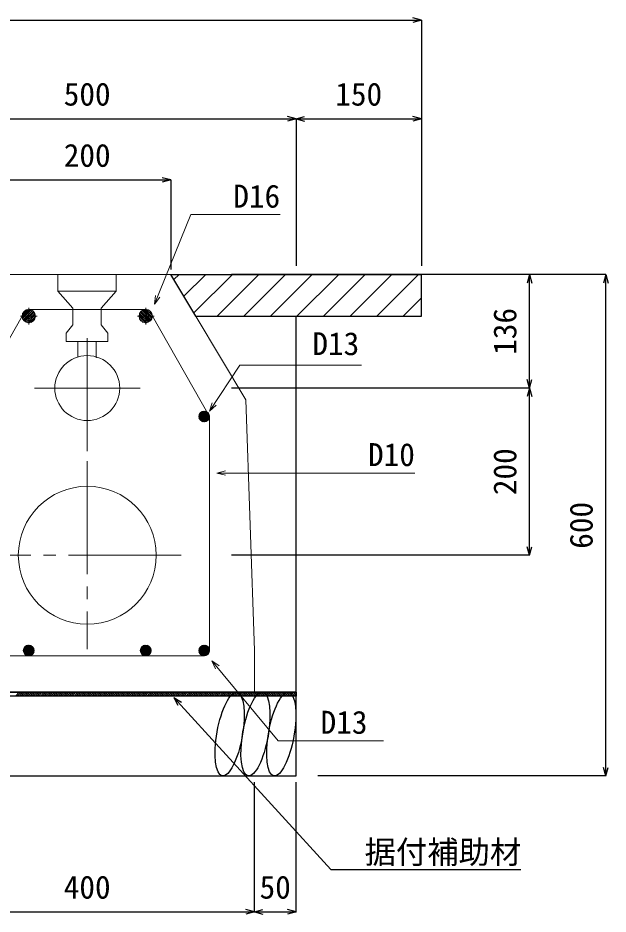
# Model space of a CAD drawing. Units: millimetres, scale not verified. Extents: x -9755 to 16726, y -7413 to 4835.
# Drawn here: x -805 to -99, y -110 to 962 of the extents above; entities that cross this region are included whole.
import ezdxf
from ezdxf.enums import TextEntityAlignment as Align

# ---------------------------------------------------------------- set-up
doc = ezdxf.new("R2010")
doc.units = ezdxf.units.MM
doc.header["$LTSCALE"] = 15
doc.linetypes.add('CHAIN1', pattern=[8, 5, -1, 1, -1])
doc.linetypes.add('CHAIN2', pattern=[12, 9, -1, 1, -1])
doc.layers.add('0-1_ブロック', color=2, linetype='Continuous', lineweight=18)
doc.layers.add('0-A', color=7, linetype='Continuous', lineweight=18)
for name, color, linetype in [('0-3_鉄筋', 7, 'Continuous'), ('0-5_ｼﾞｮｲﾝﾄ詳細図', 7, 'Continuous'), ('0-6_寸法', 4, 'Continuous'), ('0-B', 4, 'Continuous')]:
    doc.layers.add(name, color=color, linetype=linetype)
doc.styles.add('ＭＳ ゴシック', font='')
doc.styles.get('ＭＳ ゴシック').set_extended_font_data('MS Gothic')

msp = doc.modelspace()

# ---------------------------------------------------------------- linework, layer by layer
at = {"layer": '0-1_ブロック', "color": 3}
for p, q in [((-822.47, 654.9), (-622.47, 654.9)), ((-822.47, 654.9), (-622.47, 654.9)), ((-622.47, 654.9), (-532.47, 504.9)), ((-532.47, 504.9), (-522.47, 204.9)), ((-522.47, 154.9), (-522.47, 204.9)), ((-922.47, 154.9), (-522.47, 154.9))]:
    msp.add_line(p, q, dxfattribs=at)
at = {"layer": '0-1_ブロック', "color": 7}
for p, q in [((-757.69, 634.6), (-757.69, 654.6)), ((-757.69, 634.6), (-757.69, 654.6)), ((-687.69, 634.6), (-687.69, 654.6)), ((-687.69, 634.6), (-687.69, 654.6)), ((-757.69, 634.6), (-687.69, 634.6)), ((-757.69, 634.6), (-739.69, 614.6)), ((-757.69, 634.6), (-687.69, 634.6)), ((-757.69, 634.6), (-739.69, 614.6)), ((-687.69, 634.6), (-705.69, 614.6)), ((-687.69, 634.6), (-705.69, 614.6)), ((-739.69, 614.6), (-739.69, 594.6)), ((-739.69, 614.6), (-739.69, 594.6)), ((-705.69, 614.6), (-705.69, 594.6)), ((-705.69, 614.6), (-705.69, 594.6)), ((-739.69, 594.6), (-747.69, 584.6)), ((-739.69, 594.6), (-747.69, 584.6)), ((-705.69, 594.6), (-697.69, 584.6)), ((-705.69, 594.6), (-697.69, 584.6)), ((-747.69, 574.6), (-747.69, 584.6)), ((-747.69, 574.6), (-747.69, 584.6)), ((-733.69, 562.85), (-733.69, 574.6)), ((-733.69, 555.88), (-733.69, 574.6)), ((-711.69, 562.85), (-711.69, 574.6)), ((-711.69, 571.67), (-711.69, 555.23)), ((-567.18, 417.26), (-557.04, 419.98)), ((-567.18, 417.26), (-330.18, 417.26)), ((-567.18, 417.26), (-557.04, 414.55))]:
    msp.add_line(p, q, dxfattribs=at)
at = {"layer": '0-1_ブロック'}
for p, q in [((-800.44, 605.6), (-793.17, 612.87)), ((-800.36, 603.56), (-791.13, 612.79)), ((-799.89, 601.9), (-789.48, 612.32)), ((-799.57, 608.59), (-796.16, 612)), ((-799.16, 600.51), (-788.08, 611.59)), ((-792.47, 612.9), (-652.47, 612.9)), ((-645.78, 600.51), (-656.86, 611.59)), ((-645.05, 601.9), (-655.47, 612.32)), ((-644.58, 603.56), (-653.81, 612.79)), ((-644.5, 605.6), (-651.77, 612.87)), ((-645.37, 608.59), (-648.78, 612)), ((-800.47, 604.9), (-868.97, 484.9)), ((-798.22, 599.33), (-786.91, 610.65)), ((-797.08, 598.36), (-785.93, 609.5)), ((-795.72, 597.59), (-785.16, 608.15)), ((-794.12, 597.07), (-784.64, 606.55)), ((-792.16, 596.9), (-784.48, 604.59)), ((-789.46, 597.49), (-785.06, 601.88)), ((-652.78, 596.9), (-660.47, 604.59)), ((-650.82, 597.07), (-660.3, 606.55)), ((-655.49, 597.49), (-659.88, 601.88)), ((-649.22, 597.59), (-659.78, 608.15)), ((-647.87, 598.36), (-659.01, 609.5)), ((-646.72, 599.33), (-658.04, 610.65)), ((-644.47, 604.9), (-575.97, 484.9)), ((-582.46, 478.4), (-588.97, 484.91)), ((-581.17, 478.53), (-588.84, 486.2)), ((-584.07, 478.6), (-588.77, 483.3)), ((-580.08, 478.85), (-588.52, 487.29)), ((-579.14, 479.32), (-588.05, 488.23)), ((-578.31, 479.91), (-587.46, 489.06)), ((-577.59, 480.6), (-586.77, 489.78)), ((-576.99, 481.41), (-585.96, 490.38)), ((-576.5, 482.34), (-585.03, 490.87)), ((-576.15, 483.4), (-583.97, 491.22)), ((-575.98, 484.65), (-582.72, 491.39)), ((-576.1, 486.18), (-581.19, 491.27)), ((-577.19, 488.69), (-578.68, 490.18)), ((-575.97, 204.9), (-575.97, 484.9)), ((-798.97, 204.65), (-792.22, 211.39)), ((-798.84, 206.18), (-793.76, 211.27)), ((-798.8, 203.4), (-790.98, 211.22)), ((-798.45, 202.34), (-789.91, 210.87)), ((-797.96, 201.41), (-788.99, 210.38)), ((-797.75, 208.69), (-796.27, 210.18)), ((-797.35, 200.6), (-788.18, 209.78)), ((-796.64, 199.91), (-787.48, 209.06)), ((-795.81, 199.32), (-786.89, 208.23)), ((-794.86, 198.85), (-786.43, 207.29)), ((-793.77, 198.53), (-786.1, 206.2)), ((-792.49, 198.4), (-785.97, 204.91)), ((-652.46, 198.4), (-658.97, 204.91)), ((-651.17, 198.53), (-658.84, 206.2)), ((-650.08, 198.85), (-658.52, 207.29)), ((-649.14, 199.32), (-658.05, 208.23)), ((-648.31, 199.91), (-657.46, 209.06)), ((-647.59, 200.6), (-656.77, 209.78)), ((-646.99, 201.41), (-655.96, 210.38)), ((-646.5, 202.34), (-655.03, 210.87)), ((-646.15, 203.4), (-653.97, 211.22)), ((-645.98, 204.65), (-652.72, 211.39)), ((-646.1, 206.18), (-651.19, 211.27)), ((-647.19, 208.69), (-648.68, 210.18)), ((-582.46, 198.4), (-588.97, 204.91)), ((-581.17, 198.53), (-588.84, 206.2)), ((-580.08, 198.85), (-588.52, 207.29)), ((-579.14, 199.32), (-588.05, 208.23)), ((-578.31, 199.91), (-587.46, 209.06)), ((-577.59, 200.6), (-586.77, 209.78)), ((-576.99, 201.41), (-585.96, 210.38)), ((-576.5, 202.34), (-585.03, 210.87)), ((-576.15, 203.4), (-583.97, 211.22)), ((-575.98, 204.65), (-582.72, 211.39)), ((-576.1, 206.18), (-581.19, 211.27)), ((-577.19, 208.69), (-578.68, 210.18)), ((-862.47, 198.4), (-582.47, 198.4)), ((-790.87, 198.6), (-786.17, 203.3)), ((-654.07, 198.6), (-658.77, 203.3)), ((-584.07, 198.6), (-588.77, 203.3))]:
    msp.add_line(p, q, dxfattribs=at)
at = {"layer": '0-1_ブロック', "color": 4, "linetype": 'CHAIN1'}
for p, q in [((-792.47, 594.9), (-792.47, 614.9)), ((-652.47, 594.9), (-652.47, 614.9)), ((-782.47, 604.9), (-802.47, 604.9)), ((-662.47, 604.9), (-642.47, 604.9))]:
    msp.add_line(p, q, dxfattribs=at)
at = {"layer": '0-1_ブロック', "color": 7, "linetype": 'CHAIN2'}
for p, q in [((-722.47, 443.55), (-722.47, 582.05)), ((-785.62, 518.9), (-659.32, 518.9)), ((-722.47, 431.4), (-722.47, 206.4)), ((-609.97, 318.9), (-834.97, 318.9))]:
    msp.add_line(p, q, dxfattribs=at)
at = {"layer": '0-1_ブロック', "color": 7}
msp.add_lwpolyline([(-747.69, 574.6), (-697.69, 574.6), (-697.69, 584.6)], dxfattribs=at)
msp.add_lwpolyline([(-747.69, 574.6), (-697.69, 574.6), (-697.69, 584.6)], dxfattribs=at)
at = {"layer": '0-1_ブロック'}
for centre, radius in [((-792.47, 604.9), 8), ((-652.47, 604.9), 8), ((-582.47, 484.9), 6.5), ((-792.47, 204.9), 6.5), ((-652.47, 204.9), 6.5), ((-582.47, 204.9), 6.5)]:
    msp.add_circle(centre, radius, dxfattribs=at)
at = {"layer": '0-1_ブロック', "color": 7}
for centre, radius in [((-722.47, 518.9), 38.83), ((-722.47, 318.9), 82.5)]:
    msp.add_circle(centre, radius, dxfattribs=at)
at = {"layer": '0-3_鉄筋'}
for p, q in [((-622.47, 654.9), (-322.47, 654.9)), ((-592.47, 604.9), (-622.47, 654.9)), ((-618.7, 648.62), (-612.42, 654.9)), ((-606.77, 628.73), (-580.6, 654.9)), ((-594.84, 608.84), (-548.78, 654.9)), ((-566.96, 604.9), (-516.96, 654.9)), ((-535.14, 604.9), (-485.14, 654.9)), ((-503.32, 604.9), (-453.32, 654.9)), ((-471.5, 604.9), (-421.5, 654.9)), ((-439.68, 604.9), (-389.68, 654.9)), ((-407.86, 604.9), (-357.86, 654.9)), ((-376.04, 604.9), (-326.04, 654.9)), ((-322.47, 604.9), (-322.47, 654.9)), ((-344.22, 604.9), (-322.47, 626.65)), ((-592.47, 604.9), (-322.47, 604.9))]:
    msp.add_line(p, q, dxfattribs=at)
at = {"layer": '0-5_ｼﾞｮｲﾝﾄ詳細図'}
for p, q in [((-472.47, 54.9), (-472.47, 604.9)), ((-472.47, 154.9), (-972.47, 154.9)), ((-972.47, 54.9), (-472.47, 54.9))]:
    msp.add_line(p, q, dxfattribs=at)
for centre in [(-551.99, 104.91), (-521.09, 104.91), (-490.18, 104.91)]:
    msp.add_ellipse(centre, major_axis=(8.81, 49.96), ratio=0.3, dxfattribs=at)
at = {"layer": '0-6_寸法'}
for p, q in [((-1122.47, 958.94), (-322.47, 958.94)), ((-322.47, 958.94), (-332.61, 961.66)), ((-322.47, 958.94), (-332.61, 956.22)), ((-322.47, 958.94), (-322.47, 841)), ((-972.47, 841), (-472.47, 841)), ((-472.47, 841), (-482.61, 843.72)), ((-472.47, 841), (-482.61, 838.28)), ((-472.47, 841), (-462.33, 843.72)), ((-472.47, 841), (-472.47, 665.14)), ((-472.47, 841), (-322.47, 841)), ((-472.47, 841), (-462.33, 838.28)), ((-322.47, 841), (-332.61, 843.72)), ((-322.47, 841), (-332.61, 838.28)), ((-322.47, 841), (-322.47, 665.14)), ((-822.47, 767.79), (-622.47, 767.79)), ((-622.47, 767.79), (-632.61, 770.51)), ((-622.47, 767.79), (-632.61, 765.08)), ((-622.47, 767.79), (-622.47, 660.7)), ((-193.11, 654.6), (-549.63, 654.6)), ((-101.77, 654.6), (-446.5, 654.6)), ((-193.11, 654.6), (-195.83, 644.46)), ((-193.11, 518.9), (-193.11, 654.6)), ((-193.11, 654.6), (-190.4, 644.46)), ((-101.77, 654.6), (-104.49, 644.46)), ((-101.77, 54.9), (-101.77, 654.6)), ((-101.77, 654.6), (-99.06, 644.46)), ((-193.11, 518.9), (-195.83, 529.04)), ((-193.11, 518.9), (-190.4, 529.04)), ((-193.11, 518.9), (-549.63, 518.9)), ((-193.11, 518.9), (-195.83, 508.76)), ((-193.11, 318.9), (-193.11, 518.9)), ((-193.11, 518.9), (-190.4, 508.76)), ((-193.11, 318.9), (-195.83, 329.04)), ((-193.11, 318.9), (-190.4, 329.04)), ((-193.11, 318.9), (-549.63, 318.9)), ((-101.77, 54.9), (-104.49, 65.04)), ((-101.77, 54.9), (-99.06, 65.04)), ((-101.77, 54.9), (-446.5, 54.9)), ((-522.47, -107.65), (-522.47, 47.5)), ((-472.47, -107.65), (-472.47, 47.5)), ((-522.47, -107.65), (-532.61, -104.93)), ((-522.47, -107.65), (-512.33, -104.93)), ((-472.47, -107.65), (-482.61, -104.93)), ((-922.47, -107.65), (-522.47, -107.65)), ((-522.47, -107.65), (-532.61, -110.36)), ((-522.47, -107.65), (-472.47, -107.65)), ((-522.47, -107.65), (-512.33, -110.36)), ((-472.47, -107.65), (-482.61, -110.36))]:
    msp.add_line(p, q, dxfattribs=at)
at = {"layer": '0-A'}
for p, q in [((-642.07, 619.31), (-640.77, 629.73)), ((-642.07, 619.31), (-635.73, 627.69)), ((-576.13, 491.27), (-572.81, 501.23)), ((-576.13, 491.27), (-568.27, 498.23)), ((-573.25, 192.49), (-568.86, 182.95)), ((-494.07, 97.04), (-367.95, 97.04))]:
    msp.add_line(p, q, dxfattribs=at)
for points in [[(-642.07, 619.31), (-598.54, 726.46), (-491.39, 726.46)], [(-576.13, 491.27), (-539.72, 546.39), (-394.02, 546.39)], [(-494.07, 97.04), (-573.25, 192.49), (-564.68, 186.42)]]:
    msp.add_lwpolyline(points, dxfattribs=at)
at = {"layer": '0-B'}
for p, q in [((-808.31, 150.4), (-803.81, 154.9)), ((-806.19, 150.4), (-801.69, 154.9)), ((-804.07, 150.4), (-799.57, 154.9)), ((-801.94, 150.4), (-797.44, 154.9)), ((-799.82, 150.4), (-795.32, 154.9)), ((-797.7, 150.4), (-793.2, 154.9)), ((-795.58, 150.4), (-791.08, 154.9)), ((-793.46, 150.4), (-788.96, 154.9)), ((-791.34, 150.4), (-786.84, 154.9)), ((-789.22, 150.4), (-784.72, 154.9)), ((-787.09, 150.4), (-782.59, 154.9)), ((-784.97, 150.4), (-780.47, 154.9)), ((-782.85, 150.4), (-778.35, 154.9)), ((-780.73, 150.4), (-776.23, 154.9)), ((-778.61, 150.4), (-774.11, 154.9)), ((-776.49, 150.4), (-771.99, 154.9)), ((-774.37, 150.4), (-769.87, 154.9)), ((-772.25, 150.4), (-767.75, 154.9)), ((-770.12, 150.4), (-765.62, 154.9)), ((-768, 150.4), (-763.5, 154.9)), ((-765.88, 150.4), (-761.38, 154.9)), ((-763.76, 150.4), (-759.26, 154.9)), ((-761.64, 150.4), (-757.14, 154.9)), ((-759.52, 150.4), (-755.02, 154.9)), ((-757.4, 150.4), (-752.9, 154.9)), ((-755.28, 150.4), (-750.78, 154.9)), ((-753.15, 150.4), (-748.65, 154.9)), ((-751.03, 150.4), (-746.53, 154.9)), ((-748.91, 150.4), (-744.41, 154.9)), ((-746.79, 150.4), (-742.29, 154.9)), ((-744.67, 150.4), (-740.17, 154.9)), ((-742.55, 150.4), (-738.05, 154.9)), ((-740.43, 150.4), (-735.93, 154.9)), ((-738.3, 150.4), (-733.8, 154.9)), ((-736.18, 150.4), (-731.68, 154.9)), ((-734.06, 150.4), (-729.56, 154.9)), ((-731.94, 150.4), (-727.44, 154.9)), ((-729.82, 150.4), (-725.32, 154.9)), ((-727.7, 150.4), (-723.2, 154.9)), ((-725.58, 150.4), (-721.08, 154.9)), ((-723.46, 150.4), (-718.96, 154.9)), ((-721.33, 150.4), (-716.83, 154.9)), ((-719.21, 150.4), (-714.71, 154.9)), ((-717.09, 150.4), (-712.59, 154.9)), ((-714.97, 150.4), (-710.47, 154.9)), ((-712.85, 150.4), (-708.35, 154.9)), ((-710.73, 150.4), (-706.23, 154.9)), ((-708.61, 150.4), (-704.11, 154.9)), ((-706.48, 150.4), (-701.98, 154.9)), ((-704.36, 150.4), (-699.86, 154.9)), ((-702.24, 150.4), (-697.74, 154.9)), ((-700.12, 150.4), (-695.62, 154.9)), ((-698, 150.4), (-693.5, 154.9)), ((-695.88, 150.4), (-691.38, 154.9)), ((-693.76, 150.4), (-689.26, 154.9)), ((-691.64, 150.4), (-687.14, 154.9)), ((-689.51, 150.4), (-685.01, 154.9)), ((-687.39, 150.4), (-682.89, 154.9)), ((-685.27, 150.4), (-680.77, 154.9)), ((-683.15, 150.4), (-678.65, 154.9)), ((-681.03, 150.4), (-676.53, 154.9)), ((-678.91, 150.4), (-674.41, 154.9)), ((-676.79, 150.4), (-672.29, 154.9)), ((-674.66, 150.4), (-670.16, 154.9)), ((-672.54, 150.4), (-668.04, 154.9)), ((-670.42, 150.4), (-665.92, 154.9)), ((-668.3, 150.4), (-663.8, 154.9)), ((-666.18, 150.4), (-661.68, 154.9)), ((-664.06, 150.4), (-659.56, 154.9)), ((-661.94, 150.4), (-657.44, 154.9)), ((-659.82, 150.4), (-655.32, 154.9)), ((-657.69, 150.4), (-653.19, 154.9)), ((-655.57, 150.4), (-651.07, 154.9)), ((-653.45, 150.4), (-648.95, 154.9)), ((-651.33, 150.4), (-646.83, 154.9)), ((-649.21, 150.4), (-644.71, 154.9)), ((-647.09, 150.4), (-642.59, 154.9)), ((-644.97, 150.4), (-640.47, 154.9)), ((-642.85, 150.4), (-638.35, 154.9)), ((-640.72, 150.4), (-636.22, 154.9)), ((-638.6, 150.4), (-634.1, 154.9)), ((-636.48, 150.4), (-631.98, 154.9)), ((-634.36, 150.4), (-629.86, 154.9)), ((-632.24, 150.4), (-627.74, 154.9)), ((-630.12, 150.4), (-625.62, 154.9)), ((-628, 150.4), (-623.5, 154.9)), ((-625.87, 150.4), (-621.37, 154.9)), ((-623.75, 150.4), (-619.25, 154.9)), ((-621.63, 150.4), (-617.13, 154.9)), ((-619.51, 150.4), (-615.01, 154.9)), ((-617.39, 150.4), (-612.89, 154.9)), ((-615.27, 150.4), (-610.77, 154.9)), ((-613.15, 150.4), (-608.65, 154.9)), ((-611.03, 150.4), (-606.53, 154.9)), ((-608.9, 150.4), (-604.4, 154.9)), ((-606.78, 150.4), (-602.28, 154.9)), ((-604.66, 150.4), (-600.16, 154.9)), ((-602.54, 150.4), (-598.04, 154.9)), ((-600.42, 150.4), (-595.92, 154.9)), ((-598.3, 150.4), (-593.8, 154.9)), ((-596.18, 150.4), (-591.68, 154.9)), ((-594.05, 150.4), (-589.55, 154.9)), ((-591.93, 150.4), (-587.43, 154.9)), ((-589.81, 150.4), (-585.31, 154.9)), ((-587.69, 150.4), (-583.19, 154.9)), ((-585.57, 150.4), (-581.07, 154.9)), ((-583.45, 150.4), (-578.95, 154.9)), ((-581.33, 150.4), (-576.83, 154.9)), ((-579.21, 150.4), (-574.71, 154.9)), ((-577.08, 150.4), (-572.58, 154.9)), ((-574.96, 150.4), (-570.46, 154.9)), ((-572.84, 150.4), (-568.34, 154.9)), ((-570.72, 150.4), (-566.22, 154.9)), ((-568.6, 150.4), (-564.1, 154.9)), ((-566.48, 150.4), (-561.98, 154.9)), ((-564.36, 150.4), (-559.86, 154.9)), ((-562.23, 150.4), (-557.73, 154.9)), ((-560.11, 150.4), (-555.61, 154.9)), ((-557.99, 150.4), (-553.49, 154.9)), ((-555.87, 150.4), (-551.37, 154.9)), ((-553.75, 150.4), (-549.25, 154.9)), ((-551.63, 150.4), (-547.13, 154.9)), ((-549.51, 150.4), (-545.01, 154.9)), ((-547.39, 150.4), (-542.89, 154.9)), ((-545.26, 150.4), (-540.76, 154.9)), ((-543.14, 150.4), (-538.64, 154.9)), ((-541.02, 150.4), (-536.52, 154.9)), ((-538.9, 150.4), (-534.4, 154.9)), ((-536.78, 150.4), (-532.28, 154.9)), ((-534.66, 150.4), (-530.16, 154.9)), ((-532.54, 150.4), (-528.04, 154.9)), ((-530.42, 150.4), (-525.92, 154.9)), ((-528.29, 150.4), (-523.79, 154.9)), ((-526.17, 150.4), (-521.67, 154.9)), ((-524.05, 150.4), (-519.55, 154.9)), ((-521.93, 150.4), (-517.43, 154.9)), ((-519.81, 150.4), (-515.31, 154.9)), ((-517.69, 150.4), (-513.19, 154.9)), ((-515.57, 150.4), (-511.07, 154.9)), ((-513.44, 150.4), (-508.94, 154.9)), ((-511.32, 150.4), (-506.82, 154.9)), ((-509.2, 150.4), (-504.7, 154.9)), ((-507.08, 150.4), (-502.58, 154.9)), ((-504.96, 150.4), (-500.46, 154.9)), ((-502.84, 150.4), (-498.34, 154.9)), ((-500.72, 150.4), (-496.22, 154.9)), ((-498.6, 150.4), (-494.1, 154.9)), ((-496.47, 150.4), (-491.97, 154.9)), ((-494.35, 150.4), (-489.85, 154.9)), ((-492.23, 150.4), (-487.73, 154.9)), ((-490.11, 150.4), (-485.61, 154.9)), ((-487.99, 150.4), (-483.49, 154.9)), ((-485.87, 150.4), (-481.37, 154.9)), ((-483.75, 150.4), (-479.25, 154.9)), ((-481.62, 150.4), (-477.12, 154.9)), ((-479.5, 150.4), (-475, 154.9)), ((-477.38, 150.4), (-472.88, 154.9)), ((-475.26, 150.4), (-472.47, 153.19)), ((-473.14, 150.4), (-472.47, 151.07)), ((-618.68, 148.78), (-430.99, -56.85)), ((-618.68, 148.78), (-613.85, 139.46)), ((-618.68, 148.78), (-609.83, 143.12)), ((-430.99, -56.85), (-203.46, -56.85))]:
    msp.add_line(p, q, dxfattribs=at)
msp.add_lwpolyline([(-972.47, 154.9), (-472.47, 154.9), (-472.47, 150.4), (-972.47, 150.4)], close=True, dxfattribs=at)

# ---------------------------------------------------------------- texts
at = {"layer": '0-1_ブロック', "color": 4, "style": 'ＭＳ ゴシック'}
msp.add_text('D10', height=27.49, dxfattribs=at).set_placement((-386.43, 417.26), align=Align.BOTTOM_LEFT)
at = {"layer": '0-6_寸法', "style": 'ＭＳ ゴシック'}
for s, p in [('500', (-750.6, 848.5)), ('150', (-425.6, 848.5)), ('200', (-750.6, 775.29)), ('400', (-750.6, -100.15)), ('50', (-516.22, -100.15))]:
    msp.add_text(s, height=27.49, dxfattribs=at).set_placement(p, align=Align.BOTTOM_LEFT)
for s, p in [('136', (-200.61, 558.62)), ('200', (-200.61, 390.77)), ('600', (-109.27, 326.62))]:
    msp.add_text(s, height=27.49, rotation=90, dxfattribs=at).set_placement(p, align=Align.BOTTOM_LEFT)
at = {"layer": '0-A', "color": 4, "style": 'ＭＳ ゴシック'}
for s, p in [('D16', (-547.64, 726.46)), ('D13', (-453, 550.01)), ('D13', (-443.18, 97.08))]:
    msp.add_text(s, height=27.49, dxfattribs=at).set_placement(p, align=Align.BOTTOM_LEFT)
at = {"layer": '0-B', "style": 'ＭＳ ゴシック'}
msp.add_text('据付補助材', height=27.49, dxfattribs=at).set_placement((-390.54, -58.11), align=Align.BOTTOM_LEFT)

doc.saveas('drawing.dxf')
